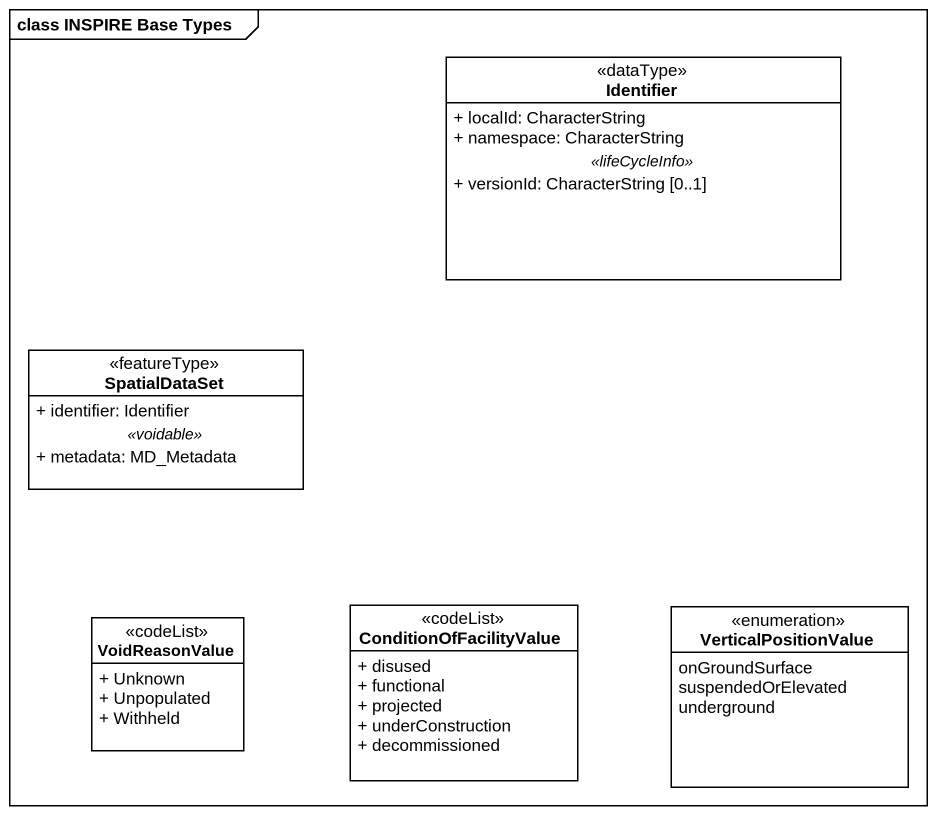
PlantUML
@startuml
mainframe class INSPIRE Base Types
hide circle
hide empty members
skinparam classAttributeIconSize 0
class Identifier <<dataType>> {
  + localId: CharacterString
  + namespace: CharacterString
  .. <<lifeCycleInfo>> ..
  + versionId: CharacterString [0..1]
}
class SpatialDataSet <<featureType>> {
  + identifier: Identifier
  .. <<voidable>> ..
  + metadata: MD_Metadata
}
class VoidReasonValue <<codeList>> {
  + Unknown
  + Unpopulated
  + Withheld
}
class ConditionOfFacilityValue <<codeList>> {
  + disused
  + functional
  + projected
  + underConstruction
  + decommissioned
}
enum VerticalPositionValue {
  onGroundSurface
  suspendedOrElevated
  underground
}
@enduml
